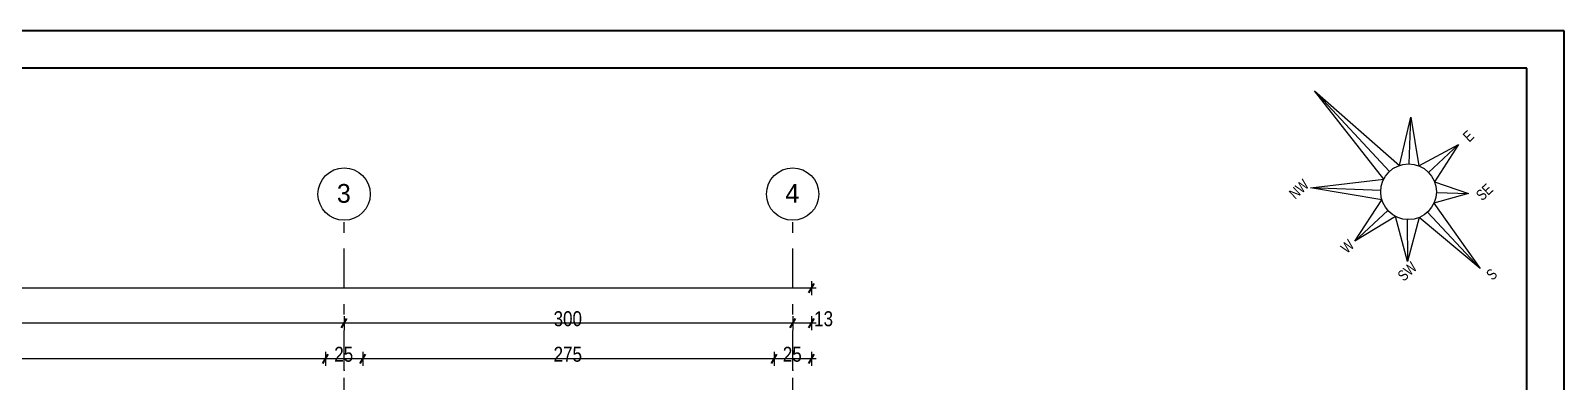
# Model space of a CAD drawing. Header units: millimetres. Extents: x -428 to 1070, y 0 to 420.
# Drawn here: x 214.8 to 420, y 250.2 to 297 of the extents above; entities that cross this region are included whole.
import ezdxf

# ---------------------------------------------------------------- set-up
doc = ezdxf.new("R2010")
doc.units = ezdxf.units.MM
doc.header["$MEASUREMENT"] = 0
doc.linetypes.add('- Двойно прекъснати линии', pattern=[10.936111, 5.291667, -2.116667, 1.411111, -2.116667])
for name, color, linetype, lineweight, true_color in [('1', 7, 'Continuous', 13, 0x2b2b2b), ('45', 7, 'Continuous', 35, 0x404040), ('46', 7, 'Continuous', 35, 0x4e4e4e), ('85', 7, 'Continuous', 20, 0x404040)]:
    doc.layers.add(name, color=color, linetype=linetype, lineweight=lineweight, true_color=true_color)
doc.layers.add('41', color=7, linetype='Continuous', lineweight=35)
doc.layers.add('7', color=7, linetype='Continuous', lineweight=25)
doc.styles.add('GENERATED_STYLE_3', font='arial.ttf')
doc.styles.add('GENERATED_STYLE_6', font='GOTHIC.TTF')

msp = doc.modelspace()

# ---------------------------------------------------------------- linework, layer by layer
at = {"layer": '1', "linetype": '- Двойно прекъснати линии', "lineweight": 13}
for p, q in [((256.78, 251.67), (256.78, 271.67)), ((316.78, 251.67), (316.78, 271.67)), ((256.78, 103.18), (256.78, 251.67)), ((316.78, 103.18), (316.78, 251.67))]:
    msp.add_line(p, q, dxfattribs=at)
for p in [(256.78, 251.67), (256.78, 251.67), (316.78, 251.67), (316.78, 251.67)]:
    msp.add_point(p, dxfattribs=at)
at = {"layer": '41', "color": 7, "linetype": 'Continuous', "lineweight": 35, "flags": 128}
for points in [[(420, 297), (0, 297), (0, 0), (420, 0)], [(415, 292), (25, 292), (25, 5), (415, 5)]]:
    msp.add_lwpolyline(points, close=True, dxfattribs=at)
at = {"layer": '45', "linetype": 'Continuous', "lineweight": 35}
for p, q in [((318.93, 261.97), (319.65, 263.22)), ((256.43, 257.29), (257.15, 258.54)), ((316.43, 257.29), (317.15, 258.54)), ((318.93, 257.29), (319.65, 258.54)), ((253.93, 252.54), (254.65, 253.79)), ((258.93, 252.54), (259.65, 253.79)), ((313.93, 252.54), (314.65, 253.79)), ((318.93, 252.54), (319.65, 253.79))]:
    msp.add_line(p, q, dxfattribs=at)
at = {"layer": '7', "linetype": 'Continuous', "lineweight": 25}
msp.add_lwpolyline([(395.84, 277.15), (386.59, 288.99), (397.95, 279), (399.47, 285.43), (400.52, 278.95), (405.84, 281.8), (402.64, 276.81), (407.19, 275.25), (402.56, 273.97), (408.72, 265.22), (400.59, 272.05), (399.01, 266.16), (397.42, 272.2), (391.99, 268.9), (395.6, 274.41), (386.03, 276)], close=True, dxfattribs=at)
for points in [[(396.63, 278.21), (386.59, 288.99)], [(399.25, 279.21), (399.47, 285.43)], [(401.84, 278.07), (405.84, 281.8)], [(395.45, 275.67), (386.03, 276)], [(402.88, 275.4), (407.19, 275.25)], [(396.39, 273), (391.99, 268.9)], [(398.98, 271.77), (399.01, 266.16)], [(401.7, 272.77), (408.72, 265.22)]]:
    msp.add_lwpolyline(points, dxfattribs=at)
for centre, radius in [((399.16, 275.49), 3.72), ((256.78, 275.17), 3.5), ((316.78, 275.17), 3.5)]:
    msp.add_circle(centre, radius, dxfattribs=at)
at = {"layer": '85', "linetype": 'Continuous', "lineweight": 20}
for p, q in [((319.29, 262.6), (79.29, 262.6)), ((319.29, 263.54), (319.29, 261.66)), ((319.9, 262.6), (319.29, 262.6)), ((256.79, 258.85), (256.79, 256.98)), ((316.79, 258.85), (316.79, 256.98)), ((319.29, 258.85), (319.29, 256.98)), ((256.79, 257.92), (153.74, 257.92)), ((316.79, 257.92), (256.79, 257.92)), ((319.29, 257.92), (316.79, 257.92)), ((319.9, 257.92), (319.29, 257.92)), ((254.29, 253.16), (156.24, 253.16)), ((254.29, 254.1), (254.29, 252.22)), ((259.29, 253.16), (254.29, 253.16)), ((259.29, 254.1), (259.29, 252.22)), ((314.29, 253.16), (259.29, 253.16)), ((314.29, 254.1), (314.29, 252.22)), ((319.29, 253.16), (314.29, 253.16)), ((319.29, 254.1), (319.29, 252.22)), ((319.9, 253.16), (319.29, 253.16))]:
    msp.add_line(p, q, dxfattribs=at)

# ---------------------------------------------------------------- texts
at = {"layer": '1', "linetype": 'Continuous', "lineweight": 13, "char_height": 2.5, "attachment_point": 1, "style": 'GENERATED_STYLE_6'}
for s, insert in [('\\A1;{\\pql;\\pt0;\\fCentury Gothic|b0|i0|c0|p34;3}', (255.81, 276.52)), ('\\A1;{\\pql;\\pt0;\\fCentury Gothic|b0|i0|c0|p34;4}', (315.81, 276.52))]:
    msp.add_mtext(s, dxfattribs=dict(at, insert=insert))
at = {"layer": '46', "linetype": 'Continuous', "lineweight": 35, "char_height": 2, "attachment_point": 7, "style": 'GENERATED_STYLE_6'}
for s, insert in [('\\A1;{\\W0.850000x;\\pql;\\fCentury Gothic|b0|i0|c0|p34;300}', (284.8, 257.5)), ('\\A1;{\\W0.850000x;\\pql;\\fCentury Gothic|b0|i0|c0|p34;13}', (319.65, 257.5)), ('\\A1;{\\W0.850000x;\\pql;\\fCentury Gothic|b0|i0|c0|p34;25}', (255.46, 252.75)), ('\\A1;{\\W0.850000x;\\pql;\\fCentury Gothic|b0|i0|c0|p34;275}', (284.8, 252.75)), ('\\A1;{\\W0.850000x;\\pql;\\fCentury Gothic|b0|i0|c0|p34;25}', (315.46, 252.75))]:
    msp.add_mtext(s, dxfattribs=dict(at, insert=insert))
at = {"layer": '7', "linetype": 'Continuous', "lineweight": 25, "char_height": 1.4368, "attachment_point": 7, "rotation": 42.9619, "style": 'GENERATED_STYLE_3'}
for s, insert in [('\\A1;{\\W0.800000x;\\pql;\\fArial|b0|i0|c0|p34;E}', (407.27, 282.03)), ('\\A1;{\\W0.800000x;\\pql;\\fArial|b0|i0|c0|p34;NW}', (384.01, 274.4)), ('\\A1;{\\W0.800000x;\\pql;\\fArial|b0|i0|c0|p34;SE}', (409.03, 274.18)), ('\\A1;{\\W0.800000x;\\pql;\\fArial|b0|i0|c0|p34;W}', (390.92, 267.14)), ('\\A1;{\\W0.800000x;\\pql;\\fArial|b0|i0|c0|p34;SW}', (398.54, 263.42)), ('\\A1;{\\W0.800000x;\\pql;\\fArial|b0|i0|c0|p34;S}', (410.39, 263.55))]:
    msp.add_mtext(s, dxfattribs=dict(at, insert=insert))

doc.saveas('drawing.dxf')
